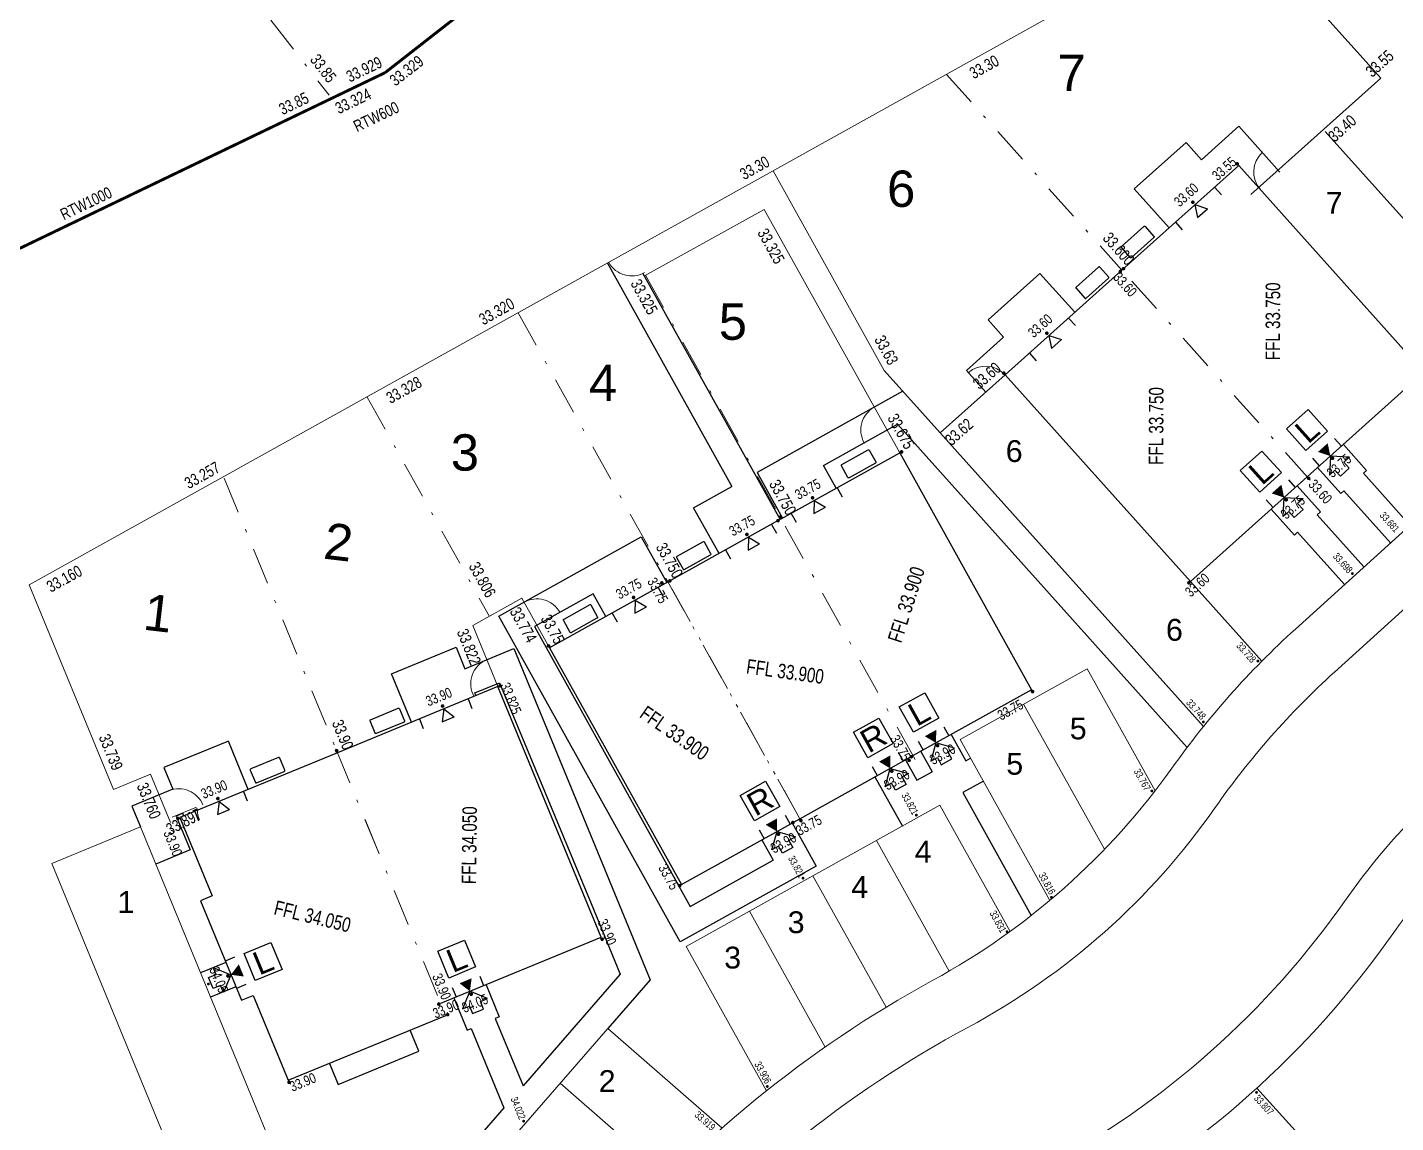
# Model space of a CAD drawing. Header units: metres. Extents: x 337936 to 338610, y 373199 to 374026.
# Drawn here: x 338089.39 to 338136.47, y 373698.43 to 373736.12 of the extents above; entities that cross this region are included whole.
import ezdxf

# ---------------------------------------------------------------- set-up
doc = ezdxf.new("R2010")
doc.units = ezdxf.units.M
doc.linetypes.add('DASHDOT', pattern=[25.4, 12.7, -6.35, 0, -6.35])
doc.linetypes.add('DASHED2', pattern=[0.375, 0.25, -0.125])
for name, color, linetype in [('A-WH_HT-Access-Main', 252, 'Continuous'), ('A-WH_HT-Services-ASHP', 252, 'Continuous'), ('A-WH_HT-Wall-Party Wall Line', 252, 'Continuous'), ('A-WH_HT-Wall-Structure', 252, 'Continuous'), ('DGL-Paths', 252, 'Continuous'), ('EXTERNAL_WORKS_BACK_OF_FOOTWAY_LEVELS', 7, 'Continuous'), ('HOUSE_EXTERNAL_LEVELS', 7, 'Continuous'), ('HOUSE_SLAB_LEVEL', 7, 'Continuous'), ('PLOT_BOUNDARY_ANNOTATION', 7, 'Continuous')]:
    doc.layers.add(name, color=color, linetype=linetype)
doc.layers.add('A-WH_HT-Wall-Door Openings', color=252, linetype='Continuous', plot=False)
for name, color, linetype, lineweight in [('DGL_BT Gates', 252, 'Continuous', 9), ('DGL_BT Rear Fencing', 252, 'DASHDOT', 9), ('DGL_BT-Screen Fence', 252, 'FENCELINE2', 9), ('DGL_DRIVE', 252, 'Continuous', 9), ('DGL_Footpath', 252, 'Continuous', 9), ('DGL_Plot Parking', 252, 'Continuous', 9), ('DGL_PlotNo', 252, 'Continuous', 9), ('DGL_ROAD_KERBLINE', 252, 'Continuous', 9)]:
    doc.layers.add(name, color=color, linetype=linetype, lineweight=lineweight)
doc.layers.add('HOUSE_DOORS', color=3, linetype='Continuous', true_color=0x00ff00)
doc.layers.add('PLOT_BOUNDARY_RETAINING_WALL', color=1, linetype='Continuous', true_color=0xff0000)
doc.styles.add('AnnotativeArial', font='arial.ttf', dxfattribs={"height": 2})
doc.styles.add('ESTROAD', font='arial.ttf', dxfattribs={"width": 0.75})
doc.styles.get("Standard").update_dxf_attribs({"font": 'arial.ttf'})
doc.linetypes.add('FENCELINE2', pattern='A,6.35,-2.54,[132,ltypeshp.shx,S=2.54,R=0,X=-2.54,Y=0],-2.54,25.4', length=36.83)

msp = doc.modelspace()

# ---------------------------------------------------------------- hatches: boundary and pattern name
at = {"layer": 'EXTERNAL_WORKS_BACK_OF_FOOTWAY_LEVELS'}
h = msp.add_hatch(color=256, dxfattribs=at)
edge = h.paths.add_edge_path(flags=17)
edge.add_ellipse((338134.983, 373717.328), major_axis=(0.0354, 0.0354), ratio=1, start_angle=45, end_angle=225, ccw=False)
edge.add_ellipse((338134.983, 373717.328), major_axis=(0.0354, 0.0354), ratio=1, start_angle=225, end_angle=405, ccw=False)
h = msp.add_hatch(color=256, dxfattribs=at)
edge = h.paths.add_edge_path(flags=17)
edge.add_ellipse((338131.733, 373714.316), major_axis=(0.0354, 0.0354), ratio=1, start_angle=45, end_angle=225, ccw=False)
edge.add_ellipse((338131.733, 373714.316), major_axis=(0.0354, 0.0354), ratio=1, start_angle=225, end_angle=405, ccw=False)
h = msp.add_hatch(color=256, dxfattribs=at)
edge = h.paths.add_edge_path(flags=17)
edge.add_ellipse((338129.857, 373712.221), major_axis=(0.0354, 0.0354), ratio=1, start_angle=45, end_angle=225, ccw=False)
edge.add_ellipse((338129.857, 373712.221), major_axis=(0.0354, 0.0354), ratio=1, start_angle=225, end_angle=405, ccw=False)
h = msp.add_hatch(color=256, dxfattribs=at)
edge = h.paths.add_edge_path(flags=17)
edge.add_ellipse((338128.085, 373709.846), major_axis=(0.0354, 0.0354), ratio=1, start_angle=45, end_angle=225, ccw=False)
edge.add_ellipse((338128.085, 373709.846), major_axis=(0.0354, 0.0354), ratio=1, start_angle=225, end_angle=405, ccw=False)
h = msp.add_hatch(color=256, dxfattribs=at)
edge = h.paths.add_edge_path(flags=17)
edge.add_ellipse((338119.979, 373709.015), major_axis=(0.0354, 0.0354), ratio=1, start_angle=45, end_angle=225, ccw=False)
edge.add_ellipse((338119.979, 373709.015), major_axis=(0.0354, 0.0354), ratio=1, start_angle=225, end_angle=405, ccw=False)
h = msp.add_hatch(color=256, dxfattribs=at)
edge = h.paths.add_edge_path(flags=17)
edge.add_ellipse((338116.078, 373706.844), major_axis=(0.0354, 0.0354), ratio=1, start_angle=45, end_angle=225, ccw=False)
edge.add_ellipse((338116.078, 373706.844), major_axis=(0.0354, 0.0354), ratio=1, start_angle=225, end_angle=405, ccw=False)
h = msp.add_hatch(color=256, dxfattribs=at)
edge = h.paths.add_edge_path(flags=17)
edge.add_ellipse((338124.628, 373706.187), major_axis=(0.0354, 0.0354), ratio=1, start_angle=45, end_angle=225, ccw=False)
edge.add_ellipse((338124.628, 373706.187), major_axis=(0.0354, 0.0354), ratio=1, start_angle=225, end_angle=405, ccw=False)
h = msp.add_hatch(color=256, dxfattribs=at)
edge = h.paths.add_edge_path(flags=17)
edge.add_ellipse((338123.099, 373705.005), major_axis=(0.0354, 0.0354), ratio=1, start_angle=45, end_angle=225, ccw=False)
edge.add_ellipse((338123.099, 373705.005), major_axis=(0.0354, 0.0354), ratio=1, start_angle=225, end_angle=405, ccw=False)
h = msp.add_hatch(color=256, dxfattribs=at)
edge = h.paths.add_edge_path(flags=17)
edge.add_ellipse((338095.618, 373703.203), major_axis=(0.0354, 0.0354), ratio=1, start_angle=45, end_angle=225, ccw=False)
edge.add_ellipse((338095.618, 373703.203), major_axis=(0.0354, 0.0354), ratio=1, start_angle=225, end_angle=405, ccw=False)
h = msp.add_hatch(color=256, dxfattribs=at)
edge = h.paths.add_edge_path(flags=17)
edge.add_ellipse((338095.618, 373703.203), major_axis=(0.0354, 0.0354), ratio=1, start_angle=45, end_angle=225, ccw=False)
edge.add_ellipse((338095.618, 373703.203), major_axis=(0.0354, 0.0354), ratio=1, start_angle=225, end_angle=405, ccw=False)
h = msp.add_hatch(color=256, dxfattribs=at)
edge = h.paths.add_edge_path(flags=17)
edge.add_ellipse((338114.849, 373699.677), major_axis=(0.0354, 0.0354), ratio=1, start_angle=45, end_angle=225, ccw=False)
edge.add_ellipse((338114.849, 373699.677), major_axis=(0.0354, 0.0354), ratio=1, start_angle=225, end_angle=405, ccw=False)
h = msp.add_hatch(color=256, dxfattribs=at)
edge = h.paths.add_edge_path(flags=17)
edge.add_ellipse((338131.685, 373699.473), major_axis=(0.0354, 0.0354), ratio=1, start_angle=45, end_angle=225, ccw=False)
edge.add_ellipse((338131.685, 373699.473), major_axis=(0.0354, 0.0354), ratio=1, start_angle=225, end_angle=405, ccw=False)
h = msp.add_hatch(color=256, dxfattribs=at)
edge = h.paths.add_edge_path(flags=17)
edge.add_ellipse((338106.465, 373698.483), major_axis=(0.0354, 0.0354), ratio=1, start_angle=45, end_angle=225, ccw=False)
edge.add_ellipse((338106.465, 373698.483), major_axis=(0.0354, 0.0354), ratio=1, start_angle=225, end_angle=405, ccw=False)
at = {"layer": 'HOUSE_DOORS'}
for points in [[(338134.228, 373721.373), (338133.8, 373721.513), (338134.135, 373721.814)], [(338132.636, 373719.946), (338132.208, 373720.086), (338132.544, 373720.387)], [(338120.659, 373711.499), (338120.272, 373711.73), (338120.665, 373711.949)], [(338119.084, 373710.624), (338118.697, 373710.855), (338119.091, 373711.074)], [(338115.183, 373708.453), (338114.797, 373708.684), (338115.191, 373708.902)], [(338096.392, 373703.522), (338096.666, 373703.879), (338096.838, 373703.462)], [(338104.618, 373702.953), (338104.262, 373703.228), (338104.678, 373703.399)]]:
    msp.add_hatch(color=256, dxfattribs=at).paths.add_polyline_path(points, flags=17)
at = {"layer": 'HOUSE_EXTERNAL_LEVELS'}
h = msp.add_hatch(color=256, dxfattribs=at)
edge = h.paths.add_edge_path(flags=17)
edge.add_ellipse((338131.023, 373731.428), major_axis=(0.0448, 0.0448), ratio=1, start_angle=266.8789, end_angle=446.8789, ccw=False)
edge.add_ellipse((338131.023, 373731.428), major_axis=(0.0448, 0.0448), ratio=1, start_angle=86.8789, end_angle=266.8789, ccw=False)
h = msp.add_hatch(color=256, dxfattribs=at)
edge = h.paths.add_edge_path(flags=17)
edge.add_ellipse((338129.496, 373730.106), major_axis=(-0.0448, 0.0448), ratio=1, start_angle=86.8789, end_angle=266.8789, ccw=False)
edge.add_ellipse((338129.496, 373730.106), major_axis=(-0.0448, 0.0448), ratio=1, start_angle=-93.1211, end_angle=86.8789, ccw=False)
h = msp.add_hatch(color=256, dxfattribs=at)
edge = h.paths.add_edge_path(flags=17)
edge.add_ellipse((338127.001, 373727.723), major_axis=(-0.0448, 0.0448), ratio=1, start_angle=-93.1211, end_angle=86.8789, ccw=False)
edge.add_ellipse((338127.001, 373727.723), major_axis=(-0.0448, 0.0448), ratio=1, start_angle=86.8789, end_angle=266.8789, ccw=False)
h = msp.add_hatch(color=256, dxfattribs=at)
edge = h.paths.add_edge_path(flags=17)
edge.add_ellipse((338127.11, 373727.821), major_axis=(-0.0448, 0.0448), ratio=1, start_angle=-93.1211, end_angle=86.8789, ccw=False)
edge.add_ellipse((338127.11, 373727.821), major_axis=(-0.0448, 0.0448), ratio=1, start_angle=86.8789, end_angle=266.8789, ccw=False)
h = msp.add_hatch(color=256, dxfattribs=at)
edge = h.paths.add_edge_path(flags=17)
edge.add_ellipse((338124.47, 373725.6), major_axis=(-0.0448, 0.0448), ratio=1, start_angle=86.8789, end_angle=266.8789, ccw=False)
edge.add_ellipse((338124.47, 373725.6), major_axis=(-0.0448, 0.0448), ratio=1, start_angle=-93.1211, end_angle=86.8789, ccw=False)
h = msp.add_hatch(color=256, dxfattribs=at)
edge = h.paths.add_edge_path(flags=17)
edge.add_ellipse((338122.989, 373724.225), major_axis=(0.0448, 0.0448), ratio=1, start_angle=86.8789, end_angle=266.8789, ccw=False)
edge.add_ellipse((338122.989, 373724.225), major_axis=(0.0448, 0.0448), ratio=1, start_angle=266.8789, end_angle=446.8789, ccw=False)
h = msp.add_hatch(color=256, dxfattribs=at)
edge = h.paths.add_edge_path(flags=17)
edge.add_ellipse((338119.471, 373721.515), major_axis=(-0.0448, 0.0448), ratio=1, start_angle=-15.8829, end_angle=164.1171, ccw=False)
edge.add_ellipse((338119.471, 373721.515), major_axis=(-0.0448, 0.0448), ratio=1, start_angle=164.1171, end_angle=344.1171, ccw=False)
h = msp.add_hatch(color=256, dxfattribs=at)
edge = h.paths.add_edge_path(flags=17)
edge.add_ellipse((338134.3, 373721.293), major_axis=(-0.0448, 0.0448), ratio=1, start_angle=-93.1211, end_angle=86.8789, ccw=False)
edge.add_ellipse((338134.3, 373721.293), major_axis=(-0.0448, 0.0448), ratio=1, start_angle=86.8789, end_angle=266.8789, ccw=False)
h = msp.add_hatch(color=256, dxfattribs=at)
edge = h.paths.add_edge_path(flags=17)
edge.add_ellipse((338133.481, 373720.605), major_axis=(-0.0448, 0.0448), ratio=1, start_angle=-93.1211, end_angle=86.8789, ccw=False)
edge.add_ellipse((338133.481, 373720.605), major_axis=(-0.0448, 0.0448), ratio=1, start_angle=86.8789, end_angle=266.8789, ccw=False)
h = msp.add_hatch(color=256, dxfattribs=at)
edge = h.paths.add_edge_path(flags=17)
edge.add_ellipse((338133.481, 373720.605), major_axis=(0.0448, 0.0448), ratio=1, start_angle=86.8789, end_angle=266.8789, ccw=False)
edge.add_ellipse((338133.481, 373720.605), major_axis=(0.0448, 0.0448), ratio=1, start_angle=266.8789, end_angle=446.8789, ccw=False)
h = msp.add_hatch(color=256, dxfattribs=at)
edge = h.paths.add_edge_path(flags=17)
edge.add_ellipse((338116.41, 373719.934), major_axis=(0.0448, 0.0448), ratio=1, start_angle=164.1171, end_angle=344.1171, ccw=False)
edge.add_ellipse((338116.41, 373719.934), major_axis=(0.0448, 0.0448), ratio=1, start_angle=-15.8829, end_angle=164.1171, ccw=False)
h = msp.add_hatch(color=256, dxfattribs=at)
edge = h.paths.add_edge_path(flags=17)
edge.add_ellipse((338132.708, 373719.866), major_axis=(-0.0448, 0.0448), ratio=1, start_angle=-93.1211, end_angle=86.8789, ccw=False)
edge.add_ellipse((338132.708, 373719.866), major_axis=(-0.0448, 0.0448), ratio=1, start_angle=86.8789, end_angle=266.8789, ccw=False)
h = msp.add_hatch(color=256, dxfattribs=at)
edge = h.paths.add_edge_path(flags=17)
edge.add_ellipse((338115.219, 373719.148), major_axis=(-0.0448, 0.0448), ratio=1, start_angle=-105.8906, end_angle=74.1094, ccw=False)
edge.add_ellipse((338115.219, 373719.148), major_axis=(-0.0448, 0.0448), ratio=1, start_angle=74.1094, end_angle=254.1094, ccw=False)
h = msp.add_hatch(color=256, dxfattribs=at)
edge = h.paths.add_edge_path(flags=17)
edge.add_ellipse((338115.297, 373719.274), major_axis=(-0.0448, 0.0448), ratio=1, start_angle=-15.8829, end_angle=164.1171, ccw=False)
edge.add_ellipse((338115.297, 373719.274), major_axis=(-0.0448, 0.0448), ratio=1, start_angle=164.1171, end_angle=344.1171, ccw=False)
h = msp.add_hatch(color=256, dxfattribs=at)
edge = h.paths.add_edge_path(flags=17)
edge.add_ellipse((338114.149, 373718.676), major_axis=(-0.0448, 0.0448), ratio=1, start_angle=74.1109, end_angle=254.1109, ccw=False)
edge.add_ellipse((338114.149, 373718.676), major_axis=(-0.0448, 0.0448), ratio=1, start_angle=-105.8891, end_angle=74.1109, ccw=False)
h = msp.add_hatch(color=256, dxfattribs=at)
edge = h.paths.add_edge_path(flags=17)
edge.add_ellipse((338111.222, 373717.006), major_axis=(-0.0448, 0.0448), ratio=1, start_angle=74.1094, end_angle=254.1094, ccw=False)
edge.add_ellipse((338111.222, 373717.006), major_axis=(-0.0448, 0.0448), ratio=1, start_angle=-105.8906, end_angle=74.1094, ccw=False)
h = msp.add_hatch(color=256, dxfattribs=at)
edge = h.paths.add_edge_path(flags=17)
edge.add_ellipse((338111.498, 373717.077), major_axis=(0.0448, 0.0448), ratio=1, start_angle=74.1094, end_angle=254.1094, ccw=False)
edge.add_ellipse((338111.498, 373717.077), major_axis=(0.0448, 0.0448), ratio=1, start_angle=254.1094, end_angle=434.1094, ccw=False)
h = msp.add_hatch(color=256, dxfattribs=at)
edge = h.paths.add_edge_path(flags=17)
edge.add_ellipse((338129.36, 373717.009), major_axis=(0.0448, 0.0448), ratio=1, start_angle=266.8789, end_angle=446.8789, ccw=False)
edge.add_ellipse((338129.36, 373717.009), major_axis=(0.0448, 0.0448), ratio=1, start_angle=86.8789, end_angle=266.8789, ccw=False)
h = msp.add_hatch(color=256, dxfattribs=at)
edge = h.paths.add_edge_path(flags=17)
edge.add_ellipse((338110.251, 373716.506), major_axis=(-0.0448, 0.0448), ratio=1, start_angle=74.1094, end_angle=254.1094, ccw=False)
edge.add_ellipse((338110.251, 373716.506), major_axis=(-0.0448, 0.0448), ratio=1, start_angle=-105.8906, end_angle=74.1094, ccw=False)
h = msp.add_hatch(color=256, dxfattribs=at)
edge = h.paths.add_edge_path(flags=17)
edge.add_ellipse((338107.324, 373714.836), major_axis=(0.0448, 0.0448), ratio=1, start_angle=164.1094, end_angle=344.1094, ccw=False)
edge.add_ellipse((338107.324, 373714.836), major_axis=(0.0448, 0.0448), ratio=1, start_angle=-15.8906, end_angle=164.1094, ccw=False)
h = msp.add_hatch(color=256, dxfattribs=at)
edge = h.paths.add_edge_path(flags=17)
edge.add_ellipse((338105.654, 373713.467), major_axis=(0.0448, 0.0448), ratio=1, start_angle=-22.6127, end_angle=157.3873, ccw=False)
edge.add_ellipse((338105.654, 373713.467), major_axis=(0.0448, 0.0448), ratio=1, start_angle=157.3873, end_angle=337.3873, ccw=False)
h = msp.add_hatch(color=256, dxfattribs=at)
edge = h.paths.add_edge_path(flags=17)
edge.add_ellipse((338123.98, 373713.266), major_axis=(-0.0448, 0.0448), ratio=1, start_angle=164.1293, end_angle=344.1293, ccw=False)
edge.add_ellipse((338123.98, 373713.266), major_axis=(-0.0448, 0.0448), ratio=1, start_angle=-15.8707, end_angle=164.1293, ccw=False)
h = msp.add_hatch(color=256, dxfattribs=at)
edge = h.paths.add_edge_path(flags=17)
edge.add_ellipse((338103.677, 373712.77), major_axis=(0.0448, 0.0448), ratio=1, start_angle=157.3873, end_angle=337.3873, ccw=False)
edge.add_ellipse((338103.677, 373712.77), major_axis=(0.0448, 0.0448), ratio=1, start_angle=-22.6127, end_angle=157.3873, ccw=False)
h = msp.add_hatch(color=256, dxfattribs=at)
edge = h.paths.add_edge_path(flags=17)
edge.add_ellipse((338100.031, 373711.231), major_axis=(-0.0448, 0.0448), ratio=1, start_angle=67.3971, end_angle=247.3971, ccw=False)
edge.add_ellipse((338100.031, 373711.231), major_axis=(-0.0448, 0.0448), ratio=1, start_angle=-112.6029, end_angle=67.3971, ccw=False)
h = msp.add_hatch(color=256, dxfattribs=at)
edge = h.paths.add_edge_path(flags=17)
edge.add_ellipse((338100.034, 373711.232), major_axis=(-0.0448, 0.0448), ratio=1, start_angle=-22.6127, end_angle=157.3873, ccw=False)
edge.add_ellipse((338100.034, 373711.232), major_axis=(-0.0448, 0.0448), ratio=1, start_angle=157.3873, end_angle=337.3873, ccw=False)
h = msp.add_hatch(color=256, dxfattribs=at)
edge = h.paths.add_edge_path(flags=17)
edge.add_ellipse((338120.711, 373711.405), major_axis=(0.0448, 0.0448), ratio=1, start_angle=-15.8707, end_angle=164.1293, ccw=False)
edge.add_ellipse((338120.711, 373711.405), major_axis=(0.0448, 0.0448), ratio=1, start_angle=164.1293, end_angle=344.1293, ccw=False)
h = msp.add_hatch(color=256, dxfattribs=at)
edge = h.paths.add_edge_path(flags=17)
edge.add_ellipse((338119.729, 373710.898), major_axis=(0.0448, 0.0448), ratio=1, start_angle=254.0885, end_angle=434.0885, ccw=False)
edge.add_ellipse((338119.729, 373710.898), major_axis=(0.0448, 0.0448), ratio=1, start_angle=74.0885, end_angle=254.0885, ccw=False)
h = msp.add_hatch(color=256, dxfattribs=at)
edge = h.paths.add_edge_path(flags=17)
edge.add_ellipse((338119.807, 373711.025), major_axis=(-0.0448, 0.0448), ratio=1, start_angle=74.1094, end_angle=254.1094, ccw=False)
edge.add_ellipse((338119.807, 373711.025), major_axis=(-0.0448, 0.0448), ratio=1, start_angle=-105.8906, end_angle=74.1094, ccw=False)
h = msp.add_hatch(color=256, dxfattribs=at)
edge = h.paths.add_edge_path(flags=17)
edge.add_ellipse((338119.136, 373710.529), major_axis=(0.0448, 0.0448), ratio=1, start_angle=-15.8968, end_angle=164.1032, ccw=False)
edge.add_ellipse((338119.136, 373710.529), major_axis=(0.0448, 0.0448), ratio=1, start_angle=164.1032, end_angle=344.1032, ccw=False)
h = msp.add_hatch(color=256, dxfattribs=at)
edge = h.paths.add_edge_path(flags=17)
edge.add_ellipse((338095.945, 373709.585), major_axis=(-0.0448, 0.0448), ratio=1, start_angle=67.3971, end_angle=247.3971, ccw=False)
edge.add_ellipse((338095.945, 373709.585), major_axis=(-0.0448, 0.0448), ratio=1, start_angle=-112.6029, end_angle=67.3971, ccw=False)
h = msp.add_hatch(color=256, dxfattribs=at)
edge = h.paths.add_edge_path(flags=17)
edge.add_ellipse((338094.571, 373708.901), major_axis=(-0.0448, 0.0448), ratio=1, start_angle=-112.6029, end_angle=67.3971, ccw=False)
edge.add_ellipse((338094.571, 373708.901), major_axis=(-0.0448, 0.0448), ratio=1, start_angle=67.3971, end_angle=247.3971, ccw=False)
h = msp.add_hatch(color=256, dxfattribs=at)
edge = h.paths.add_edge_path(flags=17)
edge.add_ellipse((338115.731, 373708.758), major_axis=(0.0448, 0.0448), ratio=1, start_angle=254.0885, end_angle=434.0885, ccw=False)
edge.add_ellipse((338115.731, 373708.758), major_axis=(0.0448, 0.0448), ratio=1, start_angle=74.0885, end_angle=254.0885, ccw=False)
h = msp.add_hatch(color=256, dxfattribs=at)
edge = h.paths.add_edge_path(flags=17)
edge.add_ellipse((338116.008, 373708.827), major_axis=(0.0448, 0.0448), ratio=1, start_angle=254.0894, end_angle=434.0894, ccw=False)
edge.add_ellipse((338116.008, 373708.827), major_axis=(0.0448, 0.0448), ratio=1, start_angle=74.0894, end_angle=254.0894, ccw=False)
h = msp.add_hatch(color=256, dxfattribs=at)
edge = h.paths.add_edge_path(flags=17)
edge.add_ellipse((338115.236, 373708.358), major_axis=(-0.0448, 0.0448), ratio=1, start_angle=-105.9106, end_angle=74.0894, ccw=False)
edge.add_ellipse((338115.236, 373708.358), major_axis=(-0.0448, 0.0448), ratio=1, start_angle=74.0894, end_angle=254.0894, ccw=False)
h = msp.add_hatch(color=256, dxfattribs=at)
edge = h.paths.add_edge_path(flags=17)
edge.add_ellipse((338111.833, 373706.588), major_axis=(0.0448, 0.0448), ratio=1, start_angle=164.1094, end_angle=344.1094, ccw=False)
edge.add_ellipse((338111.833, 373706.588), major_axis=(0.0448, 0.0448), ratio=1, start_angle=-15.8906, end_angle=164.1094, ccw=False)
h = msp.add_hatch(color=256, dxfattribs=at)
edge = h.paths.add_edge_path(flags=17)
edge.add_ellipse((338109.167, 373704.747), major_axis=(0.0448, 0.0448), ratio=1, start_angle=-22.6127, end_angle=157.3873, ccw=False)
edge.add_ellipse((338109.167, 373704.747), major_axis=(0.0448, 0.0448), ratio=1, start_angle=157.3873, end_angle=337.3873, ccw=False)
h = msp.add_hatch(color=256, dxfattribs=at)
edge = h.paths.add_edge_path(flags=17)
edge.add_ellipse((338096.291, 373703.481), major_axis=(0.0448, 0.0448), ratio=1, start_angle=247.3971, end_angle=427.3971, ccw=False)
edge.add_ellipse((338096.291, 373703.481), major_axis=(0.0448, 0.0448), ratio=1, start_angle=67.3971, end_angle=247.3971, ccw=False)
h = msp.add_hatch(color=256, dxfattribs=at)
edge = h.paths.add_edge_path(flags=17)
edge.add_ellipse((338104.66, 373702.853), major_axis=(0.0448, 0.0448), ratio=1, start_angle=-22.6127, end_angle=157.3873, ccw=False)
edge.add_ellipse((338104.66, 373702.853), major_axis=(0.0448, 0.0448), ratio=1, start_angle=157.3873, end_angle=337.3873, ccw=False)
h = msp.add_hatch(color=256, dxfattribs=at)
edge = h.paths.add_edge_path(flags=17)
edge.add_ellipse((338103.546, 373702.511), major_axis=(-0.0448, 0.0448), ratio=1, start_angle=157.3873, end_angle=337.3873, ccw=False)
edge.add_ellipse((338103.546, 373702.511), major_axis=(-0.0448, 0.0448), ratio=1, start_angle=-22.6127, end_angle=157.3873, ccw=False)
h = msp.add_hatch(color=256, dxfattribs=at)
edge = h.paths.add_edge_path(flags=17)
edge.add_ellipse((338103.853, 373702.15), major_axis=(-0.0448, 0.0448), ratio=1, start_angle=67.3971, end_angle=247.3971, ccw=False)
edge.add_ellipse((338103.853, 373702.15), major_axis=(-0.0448, 0.0448), ratio=1, start_angle=-112.6029, end_angle=67.3971, ccw=False)
h = msp.add_hatch(color=256, dxfattribs=at)
edge = h.paths.add_edge_path(flags=17)
edge.add_ellipse((338098.393, 373699.821), major_axis=(0.0448, 0.0448), ratio=1, start_angle=67.3971, end_angle=247.3971, ccw=False)
edge.add_ellipse((338098.393, 373699.821), major_axis=(0.0448, 0.0448), ratio=1, start_angle=247.3971, end_angle=427.3971, ccw=False)

# ---------------------------------------------------------------- linework, layer by layer
at = {"layer": 'A-WH_HT-Access-Main'}
for points in [[(338134.228, 373721.373), (338134.192, 373720.717), (338134.386, 373720.89), (338134.573, 373720.682), (338134.877, 373720.955), (338134.69, 373721.164), (338134.884, 373721.338), (338134.228, 373721.373)], [(338132.636, 373719.946), (338133.293, 373719.911), (338133.099, 373719.737), (338133.286, 373719.528), (338132.981, 373719.255), (338132.794, 373719.464), (338132.6, 373719.29), (338132.636, 373719.946)], [(338120.656, 373711.499), (338120.476, 373710.867), (338120.704, 373710.994), (338120.84, 373710.749), (338121.198, 373710.948), (338121.061, 373711.193), (338121.289, 373711.319), (338120.656, 373711.499)], [(338119.084, 373710.624), (338119.716, 373710.444), (338119.489, 373710.317), (338119.625, 373710.072), (338119.267, 373709.873), (338119.131, 373710.118), (338118.904, 373709.991), (338119.084, 373710.624)], [(338115.186, 373708.454), (338115.818, 373708.273), (338115.591, 373708.147), (338115.727, 373707.902), (338115.369, 373707.703), (338115.233, 373707.948), (338115.006, 373707.821), (338115.186, 373708.454)], [(338096.391, 373703.522), (338096.139, 373702.915), (338096.039, 373703.156), (338095.781, 373703.049), (338095.625, 373703.428), (338095.884, 373703.534), (338095.784, 373703.775), (338096.391, 373703.522)], [(338104.618, 373702.953), (338104.365, 373702.346), (338104.606, 373702.445), (338104.712, 373702.186), (338105.091, 373702.342), (338104.984, 373702.601), (338105.225, 373702.7), (338104.618, 373702.953)]]:
    msp.add_lwpolyline(points, dxfattribs=at)
at = {"layer": 'A-WH_HT-Services-ASHP'}
for points in [[(338128.156, 373728.933, -0.414214), (338128.154, 373728.891), (338127.383, 373728.2, -0.414214), (338127.341, 373728.202), (338127.035, 373728.544, -0.414214), (338127.037, 373728.586), (338127.808, 373729.277, -0.414214), (338127.85, 373729.274)], [(338125.781, 373726.804, 0.414214), (338125.823, 373726.802), (338126.594, 373727.493, 0.414214), (338126.596, 373727.535), (338126.291, 373727.876, 0.414214), (338126.248, 373727.878), (338125.478, 373727.187, 0.414214), (338125.475, 373727.145)], [(338118.584, 373721.17, -0.414214), (338118.572, 373721.129), (338117.668, 373720.626, -0.414214), (338117.627, 373720.637), (338117.404, 373721.038, -0.414214), (338117.416, 373721.078), (338118.32, 373721.582, -0.414214), (338118.361, 373721.57)], [(338111.954, 373717.479, 0.414214), (338111.995, 373717.467), (338112.9, 373717.971, 0.414214), (338112.911, 373718.012), (338112.688, 373718.412, 0.414214), (338112.648, 373718.423), (338111.743, 373717.92, 0.414214), (338111.732, 373717.879)], [(338108.057, 373715.309, 0.414214), (338108.098, 373715.297), (338109.002, 373715.801, 0.414214), (338109.013, 373715.841), (338108.791, 373716.242, 0.414214), (338108.75, 373716.253), (338107.846, 373715.75, 0.414214), (338107.834, 373715.709)], [(338102.367, 373712.255, -0.414214), (338102.351, 373712.216), (338101.394, 373711.821, -0.414214), (338101.355, 373711.838), (338101.181, 373712.261, -0.414214), (338101.197, 373712.3), (338102.154, 373712.694, -0.414214), (338102.193, 373712.678)]]:
    msp.add_lwpolyline(points, format="xyb", close=True, dxfattribs=at)
at = {"layer": 'A-WH_HT-Services-ASHP', "elevation": 0}
msp.add_lwpolyline([(338097.236, 373710.14, 0.414214), (338097.275, 373710.124), (338098.232, 373710.518, 0.414214), (338098.249, 373710.557), (338098.074, 373710.981, 0.414214), (338098.035, 373710.997), (338097.078, 373710.603, 0.414214), (338097.062, 373710.564)], format="xyb", close=True, dxfattribs=at)
at = {"layer": 'A-WH_HT-Wall-Door Openings', "linetype": 'ByBlock'}
for p, q in [((338130.242, 373730.629), (338130.477, 373730.367)), ((338128.894, 373729.421), (338129.13, 373729.158)), ((338125.216, 373726.123), (338125.452, 373725.861)), ((338123.869, 373724.915), (338124.104, 373724.652)), ((338134.373, 373721.977), (338134.608, 373721.715)), ((338133.612, 373721.295), (338133.847, 373721.032)), ((338117.253, 373720.281), (338117.425, 373719.973)), ((338132.781, 373720.55), (338133.017, 373720.288)), ((338132.02, 373719.868), (338132.255, 373719.605)), ((338115.672, 373719.4), (338115.843, 373719.092)), ((338114.993, 373719.022), (338115.164, 373718.714)), ((338113.411, 373718.141), (338113.583, 373717.833)), ((338111.095, 373716.852), (338111.266, 373716.544)), ((338109.513, 373715.971), (338109.685, 373715.663)), ((338104.553, 373713.015), (338104.687, 373712.689)), ((338102.879, 373712.325), (338103.014, 373711.999)), ((338120.931, 373712.056), (338121.103, 373711.748)), ((338119.359, 373711.181), (338119.53, 373710.873)), ((338120.038, 373711.559), (338120.21, 373711.251)), ((338118.465, 373710.683), (338118.637, 373710.375)), ((338096.823, 373709.829), (338096.958, 373709.503)), ((338095.15, 373709.14), (338095.284, 373708.814)), ((338115.461, 373709.01), (338115.633, 373708.702)), ((338114.568, 373708.513), (338114.739, 373708.205)), ((338096.523, 373704.129), (338096.197, 373703.995)), ((338096.912, 373703.184), (338096.586, 373703.05)), ((338104.956, 373703.474), (338105.09, 373703.148)), ((338104.011, 373703.084), (338104.145, 373702.758))]:
    msp.add_line(p, q, dxfattribs=at)
at = {"layer": 'A-WH_HT-Wall-Party Wall Line', "linetype": 'DASHDOT', "lineweight": 15, "ltscale": 0.1}
msp.add_line((338111.362, 373717.172), (338116.045, 373708.76), dxfattribs=at)
for points in [[(338133.532, 373720.548), (338126.955, 373727.884)], [(338119.943, 373710.931), (338115.259, 373719.342)], [(338116.045, 373708.76), (338111.362, 373717.172)], [(338100.002, 373711.302), (338103.671, 373702.4)], [(338100.002, 373711.302), (338103.842, 373701.984)]]:
    msp.add_lwpolyline(points, dxfattribs=at)
at = {"layer": 'A-WH_HT-Wall-Structure', "lineweight": -3}
for p, q in [((338102.857, 373700.888), (338102.557, 373701.616)), ((338100.081, 373699.744), (338102.857, 373700.888)), ((338099.781, 373700.472), (338100.081, 373699.744))]:
    msp.add_line(p, q, dxfattribs=at)
for points in [[(338127.055, 373727.772), (338131.072, 373731.373), (338137.449, 373724.261), (338133.432, 373720.66)], [(338127.055, 373727.772), (338123.038, 373724.17), (338129.415, 373717.058), (338133.432, 373720.66)], [(338115.332, 373719.211), (338119.407, 373721.48), (338123.945, 373713.33), (338119.87, 373711.062)], [(338115.332, 373719.211), (338111.435, 373717.041)], [(338111.435, 373717.041), (338107.36, 373714.772), (338111.897, 373706.623), (338115.972, 373708.891)], [(338103.613, 373702.539), (338109.138, 373704.816), (338105.584, 373713.44), (338100.059, 373711.163)], [(338100.059, 373711.163), (338094.639, 373708.929), (338095.75, 373706.234), (338095.343, 373706.066), (338096.754, 373702.643), (338097.161, 373702.81), (338098.365, 373699.889), (338103.785, 373702.123)], [(338115.972, 373708.891), (338119.87, 373711.062)]]:
    msp.add_lwpolyline(points, dxfattribs=at)
at = {"layer": 'DGL-Paths', "flags": 128}
for points in [[(338128.675, 373729.224), (338127.473, 373730.564), (338129.26, 373732.166), (338129.794, 373731.571), (338131.075, 373732.719), (338132.487, 373731.144)], [(338109.348, 373728.005), (338113.627, 373720.322)], [(338110.572, 373727.658), (338115.289, 373719.187)], [(338125.436, 373726.32), (338124.234, 373727.66), (338122.447, 373726.058), (338122.981, 373725.462), (338121.701, 373724.314), (338122.368, 373723.57)], [(338119.519, 373723.602), (338114.501, 373720.809), (338115.377, 373719.236)], [(338117.226, 373720.266), (338116.788, 373721.052), (338119.328, 373722.466), (338129.298, 373711.347)], [(338134.674, 373721.774), (338135.475, 373720.88), (338135.364, 373720.78), (338136.967, 373718.992)], [(338133.781, 373720.973), (338134.582, 373720.079), (338134.694, 373720.179), (338136.3, 373718.388)], [(338113.192, 373718.019), (338112.316, 373719.592), (338113.627, 373720.322)], [(338133.083, 373720.347), (338133.884, 373719.454), (338133.772, 373719.353), (338135.384, 373717.556)], [(338132.189, 373719.546), (338132.99, 373718.652), (338133.102, 373718.753), (338134.717, 373716.952)], [(338115.707, 373708.745), (338116.535, 373707.258), (338111.851, 373704.65), (338105.61, 373715.858), (338110.515, 373718.589), (338111.391, 373717.016)], [(338109.294, 373715.849), (338108.856, 373716.635), (338106.835, 373715.51), (338112.2, 373705.874), (338115.049, 373707.461)], [(338102.607, 373712.213), (338101.922, 373713.877), (338104.141, 373714.792), (338104.445, 373714.052), (338106.127, 373714.745), (338110.823, 373703.352), (338109.361, 373701.673)], [(338104.826, 373713.127), (338104.788, 373713.22), (338105.638, 373713.57), (338108.792, 373705.969)], [(338121.182, 373711.793), (338121.688, 373710.883), (338121.849, 373710.972)], [(338096.992, 373709.899), (338096.306, 373711.563), (338094.087, 373710.649), (338094.392, 373709.909), (338092.983, 373709.328), (338093.28, 373708.608)], [(338120.133, 373711.209), (338120.523, 373710.509)], [(338119.605, 373710.915), (338119.995, 373710.215)], [(338118.557, 373710.331), (338119.501, 373708.635)], [(338119.995, 373710.215), (338120.523, 373710.509)], [(338122.287, 373710.186), (338121.579, 373709.792), (338123.934, 373705.561)], [(338094.773, 373708.984), (338094.735, 373709.077), (338094.509, 373708.984), (338094.988, 373707.82), (338093.806, 373707.332)], [(338114.659, 373708.161), (338115.049, 373707.461)], [(338108.792, 373705.969), (338109.793, 373703.54), (338106.446, 373699.696)], [(338096.223, 373703.939), (338095.35, 373703.586)], [(338105.173, 373703.18), (338105.63, 373702.071), (338105.491, 373702.014), (338106.446, 373699.696)], [(338096.56, 373703.105), (338095.692, 373702.754)], [(338104.063, 373702.723), (338104.521, 373701.614), (338104.659, 373701.671), (338105.786, 373698.937)], [(338105.786, 373698.937), (338104.808, 373697.815), (338109.168, 373694.019)]]:
    msp.add_lwpolyline(points, dxfattribs=at)
at = {"layer": 'DGL_BT Gates', "flags": 128}
msp.add_lwpolyline([(338094.372, 373708.947), (338095.204, 373709.29)], dxfattribs=at)
at = {"layer": 'DGL_BT Gates'}
for centre, start, end in [((338132.487, 373731.151), 132.1994, 222.1994), ((338110.187, 373728.472), 209.1094, 299.1094), ((338122.365, 373723.566), 41.5583, 131.5583), ((338118.969, 373722.266), 119.1094, 209.1094), ((338106.922, 373715.558), 29.1094, 119.4519), ((338105.546, 373713.532), 112.3971, 208.7765), ((338094.601, 373709.022), 22.3971, 112.3971)]:
    msp.add_arc(centre, 0.9, start, end, dxfattribs=at)
at = {"layer": 'DGL_BT Rear Fencing', "ltscale": 0.1}
msp.add_line((338094.513, 373740.531), (338099.779, 373733.791), dxfattribs=at)
at = {"layer": 'DGL_BT Rear Fencing', "ltscale": 0.1, "flags": 128}
for points in [[(338121.02, 373734.504), (338127.055, 373727.772)], [(338110.665, 373727.594), (338115.332, 373719.211)], [(338106.281, 373726.297), (338111.435, 373717.041)], [(338101.084, 373723.404), (338105.289, 373715.853)], [(338096.165, 373720.612), (338100.059, 373711.163)]]:
    msp.add_lwpolyline(points, dxfattribs=at)
at = {"layer": 'DGL_BT-Screen Fence', "ltscale": 0.03}
msp.add_lwpolyline([(338082.063, 373727.335), (338083.32, 373725.725), (338101.7, 373734.566), (338108.405, 373739.805)], dxfattribs=at)
at = {"layer": 'DGL_BT-Screen Fence', "ltscale": 0.03, "flags": 128}
for points in [[(338131.493, 373730.374), (338135.96, 373734.379), (338132.573, 373738.157), (338128.72, 373738.803), (338089.453, 373716.939), (338092.355, 373709.899), (338093.63, 373710.424), (338094.315, 373708.76)], [(338120.805, 373722.168), (338118.873, 373724.322), (338115.054, 373731.182)], [(338110.621, 373727.569), (338114.739, 373729.862), (338119.407, 373721.48)], [(338123.038, 373724.17), (338120.805, 373722.168)], [(338105.584, 373713.438), (338104.72, 373715.536), (338106.41, 373716.478), (338107.36, 373714.772)]]:
    msp.add_lwpolyline(points, dxfattribs=at)
at = {"layer": 'DGL_DRIVE'}
for points in [[(338134.05, 373732.546), (338142.05, 373723.624)], [(338120.805, 373722.168), (338129.861, 373712.067)], [(338129.415, 373717.058), (338131.874, 373714.316)], [(338124.573, 373706.08), (338121.489, 373711.62), (338125.857, 373714.053), (338128.195, 373709.853)], [(338123.673, 373712.836), (338126.455, 373707.839)], [(338118.939, 373702.404), (338116.424, 373706.921), (338120.792, 373709.354), (338123.209, 373705.014)], [(338094.801, 373696.255), (338090.229, 373707.35), (338093.28, 373708.608), (338098.804, 373695.205)], [(338118.608, 373708.138), (338121.108, 373703.647)], [(338114.819, 373699.525), (338112.055, 373704.489), (338116.424, 373706.921), (338118.939, 373702.404)], [(338114.24, 373705.705), (338116.84, 373701.034)], [(338106.078, 373697.903), (338109.361, 373701.673)], [(338109.361, 373701.673), (338113.296, 373698.247)], [(338107.72, 373699.788), (338111.466, 373696.526)], [(338135.559, 373695.349), (338131.692, 373699.615)]]:
    msp.add_lwpolyline(points, dxfattribs=at)
at = {"layer": 'DGL_Footpath', "flags": 128}
for points in [[(338102.434, 373693.819, -0.015874), (338104.471, 373692.971, 0.336215), (338109.184, 373694.038, -0.09315), (338120.551, 373703.333, 0.113623), (338128.773, 373710.631, -0.053984), (338133.027, 373715.42), (338151.043, 373731.755)], [(338144.312, 373712.828), (338139.408, 373708.382, 0.056193), (338136.41, 373704.977, -0.117733), (338125.301, 373695.102, 0.085649), (338117.193, 373688.768, 0.400037), (338117.327, 373683.252), (338120.279, 373680.3, -0.052408), (338130.114, 373668.156), (338141.217, 373651.059)]]:
    msp.add_lwpolyline(points, format="xyb", dxfattribs=at)
at = {"layer": 'DGL_ROAD_KERBLINE', "flags": 128}
for points in [[(338101.724, 373691.949, -0.015874), (338103.644, 373691.15, 0.336215), (338110.715, 373692.75, -0.09502), (338121.756, 373701.711, 0.117733), (338130.261, 373709.272, -0.056193), (338134.37, 373713.938), (338152.386, 373730.273), (338156.081, 373726.199), (338155.933, 373726.065, 0.414214), (338155.518, 373717.59), (338162.847, 373709.506), (338158.773, 373705.812), (338151.444, 373713.895, 0.414214), (338142.968, 373714.31)], [(338142.968, 373714.31), (338138.065, 373709.864, 0.056193), (338134.77, 373706.122, -0.117733), (338124.355, 373696.864, 0.085649), (338115.712, 373690.112, 0.400037), (338115.913, 373681.838), (338118.865, 373678.886, -0.052408), (338128.436, 373667.066), (338139.539, 373649.969)]]:
    msp.add_lwpolyline(points, format="xyb", dxfattribs=at)
at = {"layer": 'HOUSE_DOORS'}
for p, q in [((338129.568, 373730.025), (338129.996, 373729.885)), ((338129.568, 373730.025), (338129.661, 373729.585)), ((338129.661, 373729.585), (338129.996, 373729.885)), ((338124.542, 373725.519), (338124.97, 373725.379)), ((338124.542, 373725.519), (338124.635, 373725.079)), ((338124.635, 373725.079), (338124.97, 373725.379)), ((338116.463, 373719.84), (338116.456, 373719.39)), ((338116.463, 373719.84), (338116.849, 373719.609)), ((338116.456, 373719.39), (338116.849, 373719.609)), ((338114.202, 373718.582), (338114.195, 373718.132)), ((338114.195, 373718.132), (338114.588, 373718.351)), ((338114.202, 373718.582), (338114.588, 373718.351)), ((338110.304, 373716.412), (338110.297, 373715.962)), ((338110.304, 373716.412), (338110.69, 373716.181)), ((338110.297, 373715.962), (338110.69, 373716.181)), ((338103.718, 373712.67), (338103.659, 373712.224)), ((338103.718, 373712.67), (338104.075, 373712.396)), ((338103.659, 373712.224), (338104.075, 373712.396)), ((338095.987, 373709.485), (338095.927, 373709.038)), ((338095.987, 373709.485), (338096.343, 373709.21)), ((338095.927, 373709.038), (338096.343, 373709.21))]:
    msp.add_line(p, q, dxfattribs=at)
at = {"layer": 'HOUSE_EXTERNAL_LEVELS', "color": 0, "flags": 128}
for points in [[(338132.721, 373722.305), (338133.465, 373722.973), (338134.133, 373722.228), (338133.388, 373721.561), (338132.721, 373722.305)], [(338131.129, 373720.878), (338131.874, 373721.546), (338132.541, 373720.801), (338131.797, 373720.134), (338131.129, 373720.878)], [(338119.394, 373712.741), (338120.268, 373713.228), (338120.755, 373712.354), (338119.881, 373711.867), (338119.394, 373712.741)], [(338117.82, 373711.866), (338118.694, 373712.352), (338119.18, 373711.479), (338118.306, 373710.992), (338117.82, 373711.866)], [(338113.92, 373709.695), (338114.794, 373710.181), (338115.28, 373709.307), (338114.406, 373708.821), (338113.92, 373709.695)], [(338096.848, 373704.251), (338097.773, 373704.632), (338098.154, 373703.707), (338097.229, 373703.326), (338096.848, 373704.251)], [(338103.509, 373704.334), (338104.433, 373704.715), (338104.814, 373703.791), (338103.889, 373703.41), (338103.509, 373704.334)]]:
    msp.add_lwpolyline(points, dxfattribs=at)
at = {"layer": 'PLOT_BOUNDARY_RETAINING_WALL', "color": 210, "linetype": 'DASHED2', "ltscale": 2, "const_width": 0.1}
for points in [[(338106.986, 373738.697), (338101.7, 373734.566)], [(338101.7, 373734.566), (338099.863, 373733.683)], [(338099.863, 373733.683), (338083.32, 373725.725)]]:
    msp.add_lwpolyline(points, dxfattribs=at)

# ---------------------------------------------------------------- texts
at = {"layer": 'DGL_Plot Parking', "char_height": 0.75, "attachment_point": 5, "style": 'AnnotativeArial'}
for s, insert in [('7', (338134.356, 373730.086)), ('6', (338123.347, 373721.538)), ('6', (338128.861, 373715.387)), ('5', (338125.55, 373711.993)), ('5', (338123.366, 373710.777)), ('4', (338120.212, 373707.756)), ('4', (338118.028, 373706.54)), ('1', (338092.783, 373706.025)), ('\\pxt0;3', (338115.843, 373705.323)), ('3', (338113.659, 373704.107)), ('2', (338109.34, 373699.864))]:
    msp.add_mtext(s, dxfattribs=dict(at, insert=insert))
at = {"layer": 'DGL_PlotNo', "char_height": 1.25, "width": 2.66537, "attachment_point": 5, "style": 'AnnotativeArial'}
for s, insert in [('7', (338125.325, 373734.564)), ('6', (338119.459, 373730.563)), ('5', (338113.667, 373725.989)), ('4', (338109.199, 373723.895)), ('3', (338104.446, 373721.487))]:
    msp.add_mtext(s, dxfattribs=dict(at, insert=insert))
at = {"layer": 'DGL_PlotNo', "char_height": 1.25, "width": 2.66537, "attachment_point": 5, "rotation": 353.2877, "style": 'AnnotativeArial'}
for s, insert in [('2', (338100.098, 373718.411)), ('1', (338093.894, 373715.968))]:
    msp.add_mtext(s, dxfattribs=dict(at, insert=insert))
at = {"layer": 'EXTERNAL_WORKS_BACK_OF_FOOTWAY_LEVELS', "linetype": 'Continuous', "style": 'ESTROAD', "width": 0.75}
for s, rotation, p in [('33.681', 311.8789, (338135.906, 373719.317)), ('33.698', 311.8789, (338134.298, 373717.909)), ('33.728', 311.8789, (338130.973, 373714.829)), ('33.748', 311.8789, (338129.245, 373712.869)), ('33.767', 299.1094, (338127.452, 373710.523)), ('33.821', 299.1032, (338119.456, 373709.701)), ('33.821', 299.0894, (338115.556, 373707.529)), ('33.816', 299.1094, (338124.174, 373706.955)), ('33.831', 299.1094, (338122.489, 373705.643)), ('33.906', 299.1094, (338114.396, 373700.444)), ('33.807', 312.1994, (338131.579, 373699.257)), ('34.022', 292.3873, (338106.013, 373699.256)), ('33.919', 318.9539, (338112.326, 373698.663))]:
    msp.add_text(s, height=0.25, rotation=rotation, dxfattribs=at).set_placement(p)
at = {"layer": 'HOUSE_DOORS', "color": 100, "linetype": 'Continuous', "style": 'ESTROAD', "width": 0.75}
for s, rotation, p in [('33.60', 41.8789, (338129.042, 373729.926)), ('33.60', 41.8789, (338124.016, 373725.42)), ('33.75', 41.8789, (338134.301, 373720.603)), ('33.75', 29.1171, (338115.927, 373719.858)), ('33.75', 41.8789, (338132.71, 373719.176)), ('33.75', 29.1109, (338113.666, 373718.601)), ('33.75', 29.1094, (338109.768, 373716.431)), ('33.90', 22.3873, (338103.19, 373712.752)), ('33.90', 29.1293, (338120.562, 373710.733)), ('33.90', 22.3971, (338095.458, 373709.567)), ('33.90', 29.1032, (338118.986, 373709.857)), ('33.90', 29.0894, (338115.086, 373707.686)), ('34.05', 292.3971, (338095.641, 373703.709)), ('34.05', 22.3873, (338104.431, 373702.202))]:
    msp.add_text(s, height=0.35, rotation=rotation, dxfattribs=at).set_placement(p)
at = {"layer": 'HOUSE_EXTERNAL_LEVELS', "color": 0, "linetype": 'Continuous', "style": 'ESTROAD', "width": 0.75}
for s, rotation, p in [('33.55', 41.8789, (338130.348, 373730.828)), ('33.60', 311.8789, (338126.73, 373727.501)), ('33.60', 311.8789, (338133.445, 373720.376)), ('33.60', 41.8789, (338129.422, 373716.497)), ('33.75', 299.1094, (338110.707, 373717.062)), ('33.825', 292.3873, (338105.652, 373713.483)), ('33.75', 29.1293, (338122.898, 373712.264)), ('33.75', 299.1094, (338119.062, 373711.644)), ('33.75', 29.0894, (338115.965, 373708.296)), ('33.90', 292.3971, (338094.063, 373708.411)), ('33.75', 299.1094, (338111.088, 373707.207)), ('33.90', 292.3873, (338109.002, 373705.349)), ('33.90', 292.3971, (338103.312, 373703.475)), ('33.90', 22.3873, (338103.433, 373702.008)), ('33.90', 22.3971, (338098.512, 373699.492))]:
    msp.add_text(s, height=0.35, rotation=rotation, dxfattribs=at).set_placement(p)
at = {"layer": 'HOUSE_EXTERNAL_LEVELS', "color": 0, "char_height": 0.8, "width": 0.8, "attachment_point": 5, "line_spacing_factor": 0.888}
for s, insert, rotation in [('\\W1.00;L', (338133.427, 373722.267), 41.8789), ('\\W1.00;L', (338131.835, 373720.84), 41.8789), ('\\W1.00;L', (338120.074, 373712.548), 29.1293), ('\\W1.00;R', (338118.5, 373711.672), 29.1032), ('\\W1.00;R', (338114.6, 373709.501), 29.0894), ('\\W1.00;L', (338097.501, 373703.979), 22.3971), ('\\W1.00;L', (338104.161, 373704.063), 22.3873)]:
    msp.add_mtext(s, dxfattribs=dict(at, insert=insert, rotation=rotation))
at = {"layer": 'HOUSE_SLAB_LEVEL', "color": 1, "linetype": 'Continuous', "true_color": 0xff0000, "style": 'ESTROAD', "width": 0.75}
for s, rotation, p in [('FFL 33.750', 89.8789, (338132.496, 373724.668)), ('FFL 33.750', 89.8789, (338128.479, 373721.066)), ('FFL 33.900', 72.1094, (338119.459, 373714.911)), ('FFL 33.900', 352.1094, (338114.106, 373713.894)), ('FFL 33.900', 325.1094, (338110.419, 373712.401)), ('FFL 34.050', 89.3873, (338104.832, 373706.638)), ('FFL 34.050', 346.3971, (338097.843, 373705.603))]:
    msp.add_text(s, height=0.5, rotation=rotation, dxfattribs=at).set_placement(p)
at = {"layer": 'PLOT_BOUNDARY_ANNOTATION', "linetype": 'Continuous', "style": 'ESTROAD', "width": 0.75}
for s, rotation, p in [('33.85', 308, (338099.094, 373735.005)), ('33.30', 29.1728, (338121.953, 373734.336)), ('33.55', 41.8789, (338135.666, 373734.382)), ('33.929', 25.6897, (338100.486, 373734.223)), ('33.329', 38, (338102.056, 373734.082)), ('33.85', 25.6897, (338098.172, 373733.099)), ('33.324', 25.6897, (338100.108, 373733.133)), ('RTW600', 25.6897, (338100.735, 373732.514)), ('33.40', 41.8789, (338134.379, 373732.153)), ('33.30', 29.1094, (338114.054, 373730.862)), ('RTW1000', 25.6897, (338090.646, 373729.479)), ('33.325', 299.1094, (338114.497, 373729.061)), ('33.600', 311.8789, (338126.367, 373728.85)), ('33.325', 299.1094, (338110.131, 373727.316)), ('33.320', 29.1094, (338105.077, 373725.864)), ('33.63', 299.1094, (338118.521, 373725.381)), ('33.60', 41.6885, (338122.147, 373723.64)), ('33.328', 29.1094, (338101.886, 373723.161)), ('33.675', 299.1094, (338118.973, 373722.685)), ('33.62', 41.6885, (338121.192, 373721.707)), ('33.257', 29.0673, (338094.942, 373720.227)), ('33.750', 299.1094, (338114.899, 373720.414)), ('33.750', 299.1094, (338111.001, 373718.244)), ('33.160', 29.0673, (338090.197, 373716.664)), ('33.806', 299.1094, (338104.563, 373717.581)), ('33.774', 299.1098, (338105.973, 373716.026)), ('33.75', 299.1098, (338107.038, 373715.775)), ('33.822', 292.4551, (338104.157, 373715.323)), ('33.90', 292.3934, (338099.859, 373712.193)), ('33.739', 292.3971, (338091.836, 373711.701)), ('33.760', 292.3971, (338093.143, 373710.026)), ('33.897', 27.5775, (338094.301, 373708.32))]:
    msp.add_text(s, height=0.4, rotation=rotation, dxfattribs=at).set_placement(p)

doc.saveas('drawing.dxf')
